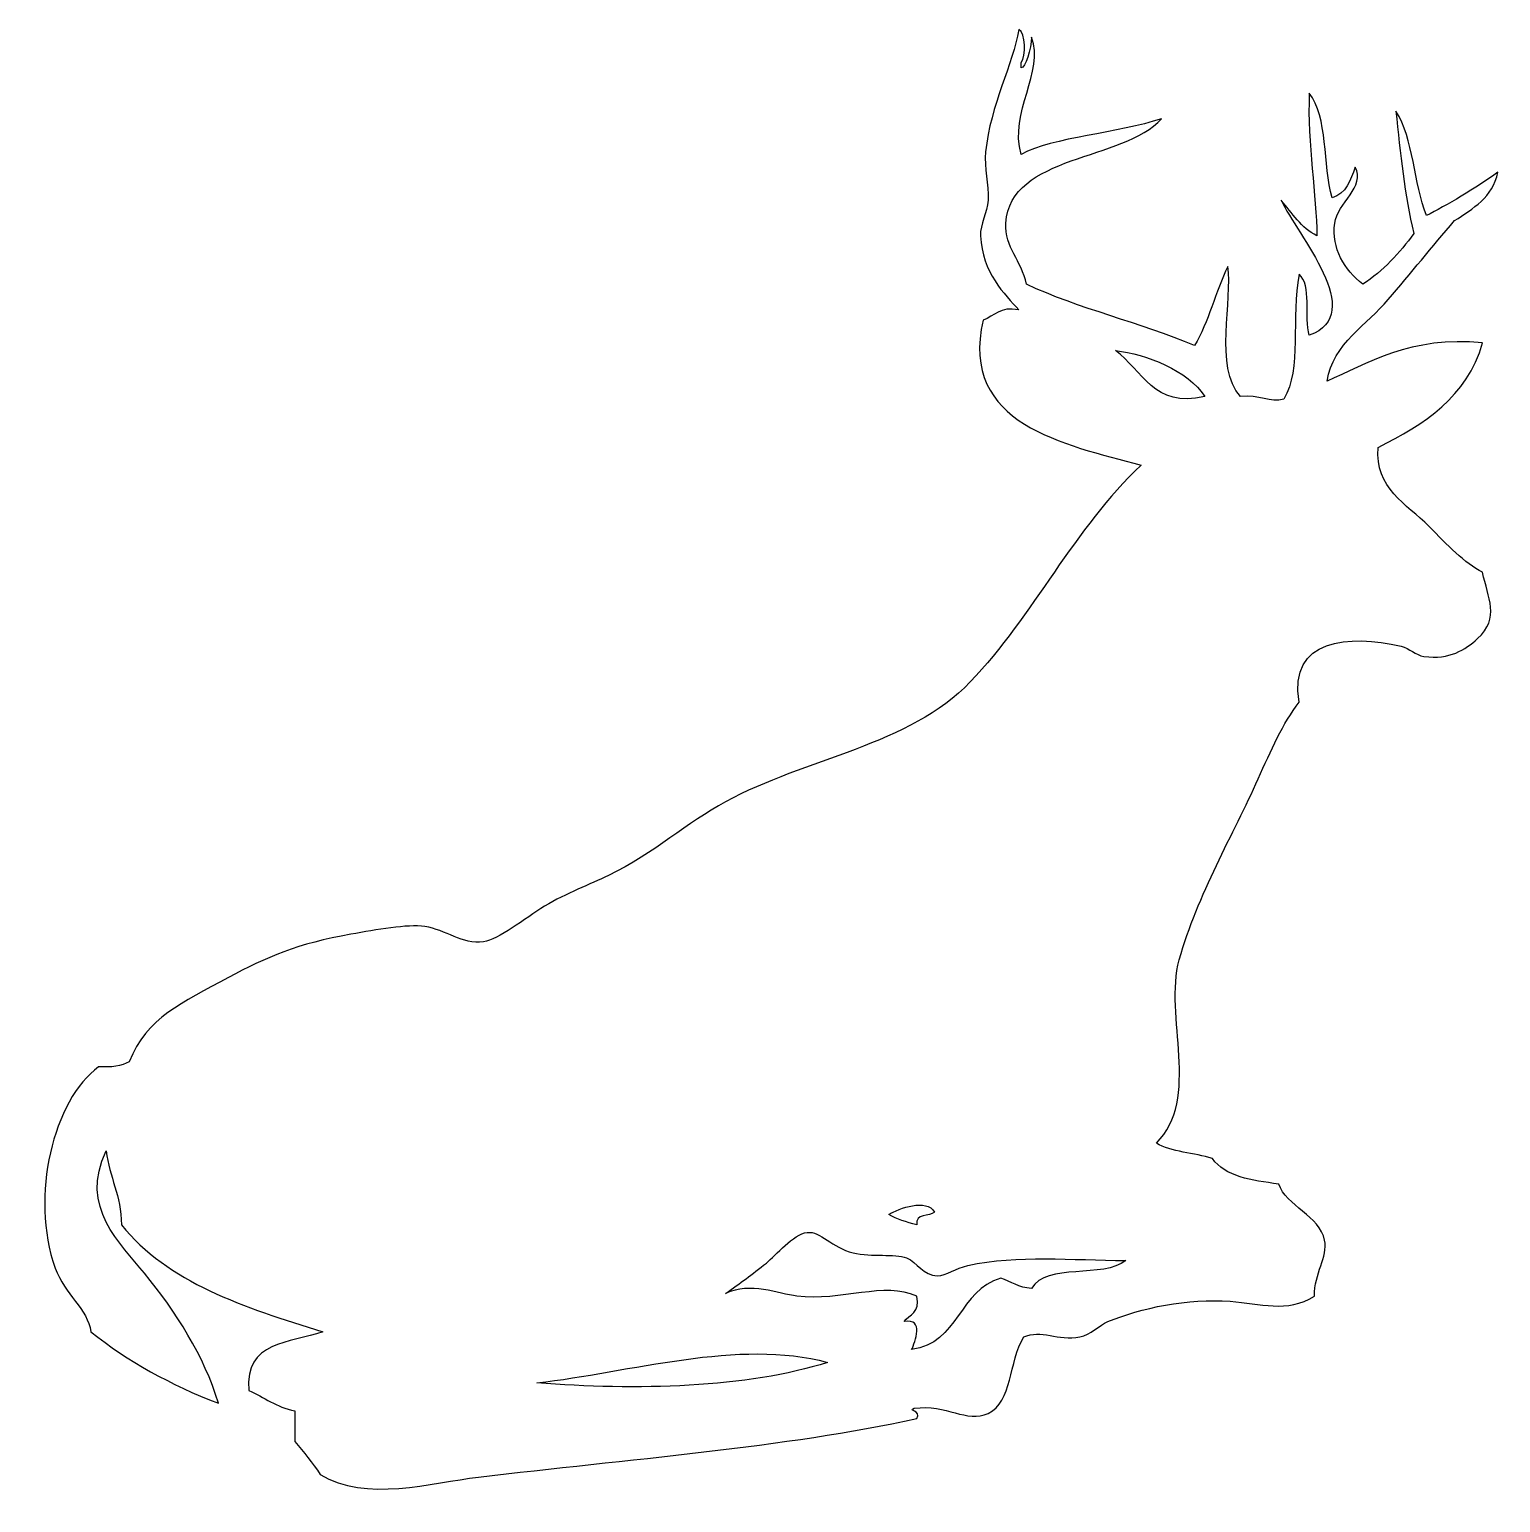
# Model space of a CAD drawing. Header units: centimetres. Extents: x -8.2 to 8.1, y -8.2 to 8.1.
import ezdxf

# ---------------------------------------------------------------- set-up
doc = ezdxf.new("R2010")
doc.units = ezdxf.units.CM
doc.header["$MEASUREMENT"] = 0
doc.layers.add('Camada 1', color=7, linetype='Continuous')

msp = doc.modelspace()

# ---------------------------------------------------------------- linework, layer by layer
at = {"layer": 'Camada 1'}
for points, knots in [([(2.77282, 7.72892), (2.77282, 7.71), (2.77282, 7.69122), (2.77282, 7.6723), (2.77282, 7.6723), (2.81727, 7.66672), (2.88445, 7.88029), (2.88593, 8.0116), (2.88593, 8.0116), (3.03878, 7.62724), (2.63301, 7.17586), (2.77282, 6.71104), (2.77282, 6.71104), (3.11744, 6.90368), (3.85912, 6.94414), (4.32788, 7.10683), (4.32788, 7.10683), (3.91137, 6.63577), (2.64823, 6.71239), (2.60314, 5.94764), (2.60314, 5.94764), (2.58703, 5.67358), (2.77898, 5.53669), (2.82933, 5.26909), (2.82933, 5.26909), (3.40885, 5.00035), (4.09787, 4.84118), (4.69541, 4.59051), (4.69541, 4.59051), (4.85075, 4.84991), (4.92872, 5.18656), (5.063, 5.467), (5.063, 5.467), (5.12383, 5.10936), (4.90594, 4.34562), (5.20437, 4.02505), (5.20437, 4.02505), (5.41413, 4.05045), (5.53394, 3.95105), (5.68504, 3.99677), (5.68504, 3.99677), (5.88954, 4.32337), (5.75997, 4.90265), (5.85469, 5.38221), (5.85469, 5.38221), (5.99735, 5.26098), (5.91001, 4.90977), (5.96775, 4.70361), (5.96775, 4.70361), (6.62019, 4.9384), (5.83205, 5.81851), (5.65673, 6.20213), (5.65673, 6.20213), (5.77659, 6.05814), (5.87803, 5.89566), (6.05255, 5.80631), (6.05255, 5.80631), (6.0494, 6.24623), (5.94447, 6.82906), (5.96775, 7.38966), (5.96775, 7.38966), (6.17791, 7.12867), (6.11555, 6.59501), (6.2222, 6.23044), (6.2222, 6.23044), (6.37608, 6.27447), (6.42535, 6.42314), (6.47668, 6.56969), (6.47668, 6.56969), (6.59453, 6.35223), (6.28261, 6.17173), (6.25046, 5.94768), (6.25046, 5.94768), (6.21045, 5.66836), (6.36111, 5.42656), (6.5615, 5.26913), (6.5615, 5.26913), (6.78706, 5.4206), (6.97134, 5.6133), (7.12697, 5.83457), (7.12697, 5.83457), (7.02553, 6.25153), (6.97814, 6.72251), (6.92904, 7.19178), (6.92904, 7.19178), (7.12488, 6.88809), (7.12655, 6.39022), (7.26832, 6.03253), (7.26832, 6.03253), (7.47866, 6.13535), (7.82344, 6.34286), (8.06001, 6.5132), (8.06001, 6.5132), (8.00323, 6.23068), (7.78334, 6.1113), (7.57937, 5.97599), (7.57937, 5.97599), (7.32966, 5.68553), (7.09264, 5.39325), (6.84425, 5.0995), (6.84425, 5.0995), (6.61316, 4.82624), (6.23319, 4.61465), (6.1657, 4.19473), (6.1657, 4.19473), (6.58432, 4.37933), (7.10664, 4.70519), (7.89041, 4.6188), (7.89041, 4.6188), (7.71885, 4.01756), (7.24348, 3.72009), (6.73119, 3.45961), (6.73119, 3.45961), (6.6947, 3.00982), (7.04843, 2.83136), (7.29663, 2.5831), (7.29663, 2.5831), (7.50012, 2.37961), (7.68525, 2.17493), (7.89038, 2.0742), (7.89038, 2.0742), (7.94758, 1.79268), (8.08948, 1.57046), (7.83384, 1.33908), (7.83384, 1.33908), (7.69634, 1.21459), (7.52674, 1.10267), (7.24014, 1.14117), (7.24014, 1.14117), (7.14608, 1.15382), (7.08361, 1.23187), (6.98564, 1.25425), (6.98564, 1.25425), (6.40737, 1.38662), (5.73564, 1.34323), (5.85473, 0.63224), (5.85473, 0.63224), (5.67569, 0.40176), (5.54117, 0.09477), (5.40232, -0.21599), (5.40232, -0.21599), (5.13067, -0.82398), (4.72716, -1.50306), (4.52583, -2.22346), (4.52583, -2.22346), (4.35303, -2.84176), (4.77165, -3.77127), (4.27138, -4.25914), (4.27138, -4.25914), (4.43643, -4.35794), (4.69228, -4.36606), (4.89342, -4.42879), (4.89342, -4.42879), (5.03264, -4.62884), (5.328, -4.67282), (5.62851, -4.71155), (5.62851, -4.71155), (5.71087, -4.95251), (6.08563, -5.06874), (6.13746, -5.33356), (6.13746, -5.33356), (6.17535, -5.52721), (6.02387, -5.69779), (6.02435, -5.9556), (6.02435, -5.9556), (5.71696, -6.14581), (5.42769, -6.03619), (5.09132, -6.01217), (5.09132, -6.01217), (4.62108, -5.97857), (4.0962, -6.08604), (3.73414, -6.23836), (3.73414, -6.23836), (3.63788, -6.27884), (3.54118, -6.3852), (3.42312, -6.40801), (3.42312, -6.40801), (3.18203, -6.45463), (2.98814, -6.32004), (2.80108, -6.40801), (2.80108, -6.40801), (2.63336, -6.68482), (2.67694, -7.12884), (2.40524, -7.25621), (2.40524, -7.25621), (2.16667, -7.36808), (1.94539, -7.14837), (1.5853, -7.19967), (1.5853, -7.19967), (1.50172, -7.22436), (1.67079, -7.22216), (1.61358, -7.31278), (1.61358, -7.31278), (0.16205, -7.6338), (-1.60875, -7.76588), (-3.24951, -7.9631), (-3.24951, -7.9631), (-3.75894, -8.02427), (-4.5075, -8.24523), (-5.00248, -7.93479), (-5.00248, -7.93479), (-5.08707, -7.80266), (-5.1893, -7.68809), (-5.28521, -7.56723), (-5.28521, -7.56723), (-5.28521, -7.45415), (-5.28521, -7.34104), (-5.28521, -7.22795), (-5.28521, -7.22795), (-5.49238, -7.19004), (-5.62314, -7.07576), (-5.79414, -7.00178), (-5.79414, -7.00178), (-5.84819, -6.45761), (-5.33932, -6.47642), (-4.9742, -6.35146), (-4.9742, -6.35146), (-5.84576, -6.0827), (-6.7042, -5.80068), (-7.20784, -5.1639), (-7.20784, -5.1639), (-7.21072, -4.83698), (-7.3428, -4.63923), (-7.37749, -4.34404), (-7.37749, -4.34404), (-7.68208, -4.96518), (-7.21316, -5.38044), (-6.95339, -5.70117), (-6.95339, -5.70117), (-6.60313, -6.13355), (-6.28947, -6.61655), (-6.13345, -7.14315), (-6.13345, -7.14315), (-6.66608, -6.94064), (-7.13746, -6.67693), (-7.54715, -6.35146), (-7.54715, -6.35146), (-7.58223, -6.09899), (-7.83801, -5.9377), (-7.94297, -5.64457), (-7.94297, -5.64457), (-8.22883, -4.84645), (-7.96162, -3.77865), (-7.46233, -3.41093), (-7.46233, -3.41093), (-7.32028, -3.42106), (-7.20595, -3.4035), (-7.12305, -3.35439), (-7.12305, -3.35439), (-6.92628, -2.86404), (-6.54033, -2.70291), (-6.02035, -2.42136), (-6.02035, -2.42136), (-5.60749, -2.19781), (-5.2489, -2.04195), (-4.66322, -1.94072), (-4.66322, -1.94072), (-4.37784, -1.89135), (-4.04021, -1.82724), (-3.84328, -1.85584), (-3.84328, -1.85584), (-3.61111, -1.88957), (-3.42675, -2.05497), (-3.19296, -2.02552), (-3.19296, -2.02552), (-3.02654, -2.00454), (-2.73745, -1.7658), (-2.51438, -1.62968), (-2.51438, -1.62968), (-2.27459, -1.48334), (-2.00651, -1.38801), (-1.80752, -1.2904), (-1.80752, -1.2904), (-1.28632, -1.03463), (-0.93847, -0.70477), (-0.50693, -0.47046), (-0.50693, -0.47046), (0.37609, 0.00907), (1.54034, 0.1557), (2.20738, 0.85844), (2.20738, 0.85844), (2.90879, 1.59745), (3.36168, 2.56654), (4.10169, 3.26168), (4.10169, 3.26168), (3.24788, 3.49843), (2.0875, 3.70756), (2.34872, 4.87328), (2.34872, 4.87328), (2.47657, 4.91508), (2.5343, 5.02708), (2.74456, 4.98639), (2.74456, 4.98639), (2.59237, 5.15538), (2.33837, 5.40144), (2.32046, 5.80633), (2.32046, 5.80633), (2.3148, 5.93479), (2.39661, 6.06589), (2.40526, 6.20215), (2.40526, 6.20215), (2.4164, 6.37707), (2.35835, 6.55701), (2.377, 6.73936), (2.377, 6.73936), (2.43056, 7.26177), (2.6845, 7.71122), (2.74459, 8.09653), (2.74459, 8.09653), (2.82283, 8.0606), (2.82412, 7.80051), (2.77285, 7.72897), (2.77285, 7.72897), (2.77285, 7.72897), (2.77282, 7.72892), (2.77282, 7.72892)], [0, 0, 0, 0, 0.0125, 0.0125, 0.0125, 0.0125, 0.025, 0.025, 0.025, 0.025, 0.0375, 0.0375, 0.0375, 0.0375, 0.05, 0.05, 0.05, 0.05, 0.0625, 0.0625, 0.0625, 0.0625, 0.075, 0.075, 0.075, 0.075, 0.0875, 0.0875, 0.0875, 0.0875, 0.1, 0.1, 0.1, 0.1, 0.1125, 0.1125, 0.1125, 0.1125, 0.125, 0.125, 0.125, 0.125, 0.1375, 0.1375, 0.1375, 0.1375, 0.15, 0.15, 0.15, 0.15, 0.1625, 0.1625, 0.1625, 0.1625, 0.175, 0.175, 0.175, 0.175, 0.1875, 0.1875, 0.1875, 0.1875, 0.2, 0.2, 0.2, 0.2, 0.2125, 0.2125, 0.2125, 0.2125, 0.225, 0.225, 0.225, 0.225, 0.2375, 0.2375, 0.2375, 0.2375, 0.25, 0.25, 0.25, 0.25, 0.2625, 0.2625, 0.2625, 0.2625, 0.275, 0.275, 0.275, 0.275, 0.2875, 0.2875, 0.2875, 0.2875, 0.3, 0.3, 0.3, 0.3, 0.3125, 0.3125, 0.3125, 0.3125, 0.325, 0.325, 0.325, 0.325, 0.3375, 0.3375, 0.3375, 0.3375, 0.35, 0.35, 0.35, 0.35, 0.3625, 0.3625, 0.3625, 0.3625, 0.375, 0.375, 0.375, 0.375, 0.3875, 0.3875, 0.3875, 0.3875, 0.4, 0.4, 0.4, 0.4, 0.4125, 0.4125, 0.4125, 0.4125, 0.425, 0.425, 0.425, 0.425, 0.4375, 0.4375, 0.4375, 0.4375, 0.45, 0.45, 0.45, 0.45, 0.4625, 0.4625, 0.4625, 0.4625, 0.475, 0.475, 0.475, 0.475, 0.4875, 0.4875, 0.4875, 0.4875, 0.5, 0.5, 0.5, 0.5, 0.5125, 0.5125, 0.5125, 0.5125, 0.525, 0.525, 0.525, 0.525, 0.5375, 0.5375, 0.5375, 0.5375, 0.55, 0.55, 0.55, 0.55, 0.5625, 0.5625, 0.5625, 0.5625, 0.575, 0.575, 0.575, 0.575, 0.5875, 0.5875, 0.5875, 0.5875, 0.6, 0.6, 0.6, 0.6, 0.6125, 0.6125, 0.6125, 0.6125, 0.625, 0.625, 0.625, 0.625, 0.6375, 0.6375, 0.6375, 0.6375, 0.65, 0.65, 0.65, 0.65, 0.6625, 0.6625, 0.6625, 0.6625, 0.675, 0.675, 0.675, 0.675, 0.6875, 0.6875, 0.6875, 0.6875, 0.7, 0.7, 0.7, 0.7, 0.7125, 0.7125, 0.7125, 0.7125, 0.725, 0.725, 0.725, 0.725, 0.7375, 0.7375, 0.7375, 0.7375, 0.75, 0.75, 0.75, 0.75, 0.7625, 0.7625, 0.7625, 0.7625, 0.775, 0.775, 0.775, 0.775, 0.7875, 0.7875, 0.7875, 0.7875, 0.8, 0.8, 0.8, 0.8, 0.8125, 0.8125, 0.8125, 0.8125, 0.825, 0.825, 0.825, 0.825, 0.8375, 0.8375, 0.8375, 0.8375, 0.85, 0.85, 0.85, 0.85, 0.8625, 0.8625, 0.8625, 0.8625, 0.875, 0.875, 0.875, 0.875, 0.8875, 0.8875, 0.8875, 0.8875, 0.9, 0.9, 0.9, 0.9, 0.9125, 0.9125, 0.9125, 0.9125, 0.925, 0.925, 0.925, 0.925, 0.9375, 0.9375, 0.9375, 0.9375, 0.95, 0.95, 0.95, 0.95, 0.9625, 0.9625, 0.9625, 0.9625, 0.975, 0.975, 0.975, 0.975, 1, 1, 1, 1]), ([(4.80855, 4.02504), (4.62025, 4.31751), (4.1641, 4.49259), (3.81896, 4.53391), (3.81896, 4.53391), (4.11479, 4.3214), (4.24382, 3.88653), (4.80855, 4.02504), (4.80855, 4.02504), (4.80855, 4.02504), (4.80855, 4.02504), (4.80855, 4.02504)], [0, 0, 0, 0, 0.25, 0.25, 0.25, 0.25, 0.5, 0.5, 0.5, 0.5, 1, 1, 1, 1]), ([(1.30261, -5.05086), (1.39386, -5.10095), (1.50052, -5.13563), (1.6136, -5.16392), (1.6136, -5.16392), (1.59365, -5.03097), (1.75446, -5.07867), (1.81151, -5.02255), (1.81151, -5.02255), (1.72253, -4.86888), (1.41789, -4.97847), (1.30256, -5.05081), (1.30256, -5.05081), (1.30256, -5.05081), (1.30261, -5.05086), (1.30261, -5.05086)], [0, 0, 0, 0, 0.2, 0.2, 0.2, 0.2, 0.4, 0.4, 0.4, 0.4, 0.6, 0.6, 0.6, 0.6, 1, 1, 1, 1]), ([(2.1791, -5.61635), (2.04752, -5.64556), (1.9455, -5.72922), (1.8398, -5.72943), (1.8398, -5.72943), (1.68923, -5.72972), (1.61869, -5.57793), (1.50052, -5.53147), (1.50052, -5.53147), (1.3663, -5.47866), (1.1182, -5.52634), (0.90679, -5.47493), (0.90679, -5.47493), (0.67348, -5.41818), (0.54608, -5.23175), (0.39786, -5.24876), (0.39786, -5.24876), (0.24334, -5.26643), (0.05131, -5.50239), (-0.05452, -5.58798), (-0.05452, -5.58798), (-0.21772, -5.72001), (-0.34059, -5.80658), (-0.50693, -5.92728), (-0.50693, -5.92728), (-0.23187, -5.79337), (0.08021, -5.92966), (0.28476, -5.95551), (0.28476, -5.95551), (0.77233, -6.01718), (1.26062, -5.78853), (1.61363, -5.95551), (1.61363, -5.95551), (1.65734, -6.14061), (1.5341, -6.15876), (1.47224, -6.23827), (1.47224, -6.23827), (1.70256, -6.19374), (1.59368, -6.4637), (1.55709, -6.54929), (1.55709, -6.54929), (2.08067, -6.47915), (2.07991, -5.88458), (2.54666, -5.7576), (2.54666, -5.7576), (2.6626, -5.79247), (2.74377, -5.86206), (2.88594, -5.87071), (2.88594, -5.87071), (3.04847, -5.58086), (3.68662, -5.7666), (3.93208, -5.55969), (3.93208, -5.55969), (3.33372, -5.55913), (2.73669, -5.49198), (2.17911, -5.61626), (2.17911, -5.61626), (2.17911, -5.61626), (2.1791, -5.61635), (2.1791, -5.61635)], [0, 0, 0, 0, 0.0625, 0.0625, 0.0625, 0.0625, 0.125, 0.125, 0.125, 0.125, 0.1875, 0.1875, 0.1875, 0.1875, 0.25, 0.25, 0.25, 0.25, 0.3125, 0.3125, 0.3125, 0.3125, 0.375, 0.375, 0.375, 0.375, 0.4375, 0.4375, 0.4375, 0.4375, 0.5, 0.5, 0.5, 0.5, 0.5625, 0.5625, 0.5625, 0.5625, 0.625, 0.625, 0.625, 0.625, 0.6875, 0.6875, 0.6875, 0.6875, 0.75, 0.75, 0.75, 0.75, 0.8125, 0.8125, 0.8125, 0.8125, 0.875, 0.875, 0.875, 0.875, 1, 1, 1, 1]), ([(-2.5992, -6.91694), (-1.51285, -7.00708), (-0.25557, -6.97338), (0.62403, -6.69075), (0.62403, -6.69075), (-0.35424, -6.42148), (-1.57254, -6.80351), (-2.5992, -6.91694)], [0, 0, 0, 0, 0.33333333, 0.33333333, 0.33333333, 0.33333333, 1, 1, 1, 1])]:
    msp.add_open_spline(points, degree=3, knots=knots, dxfattribs=at)

doc.saveas('drawing.dxf')
